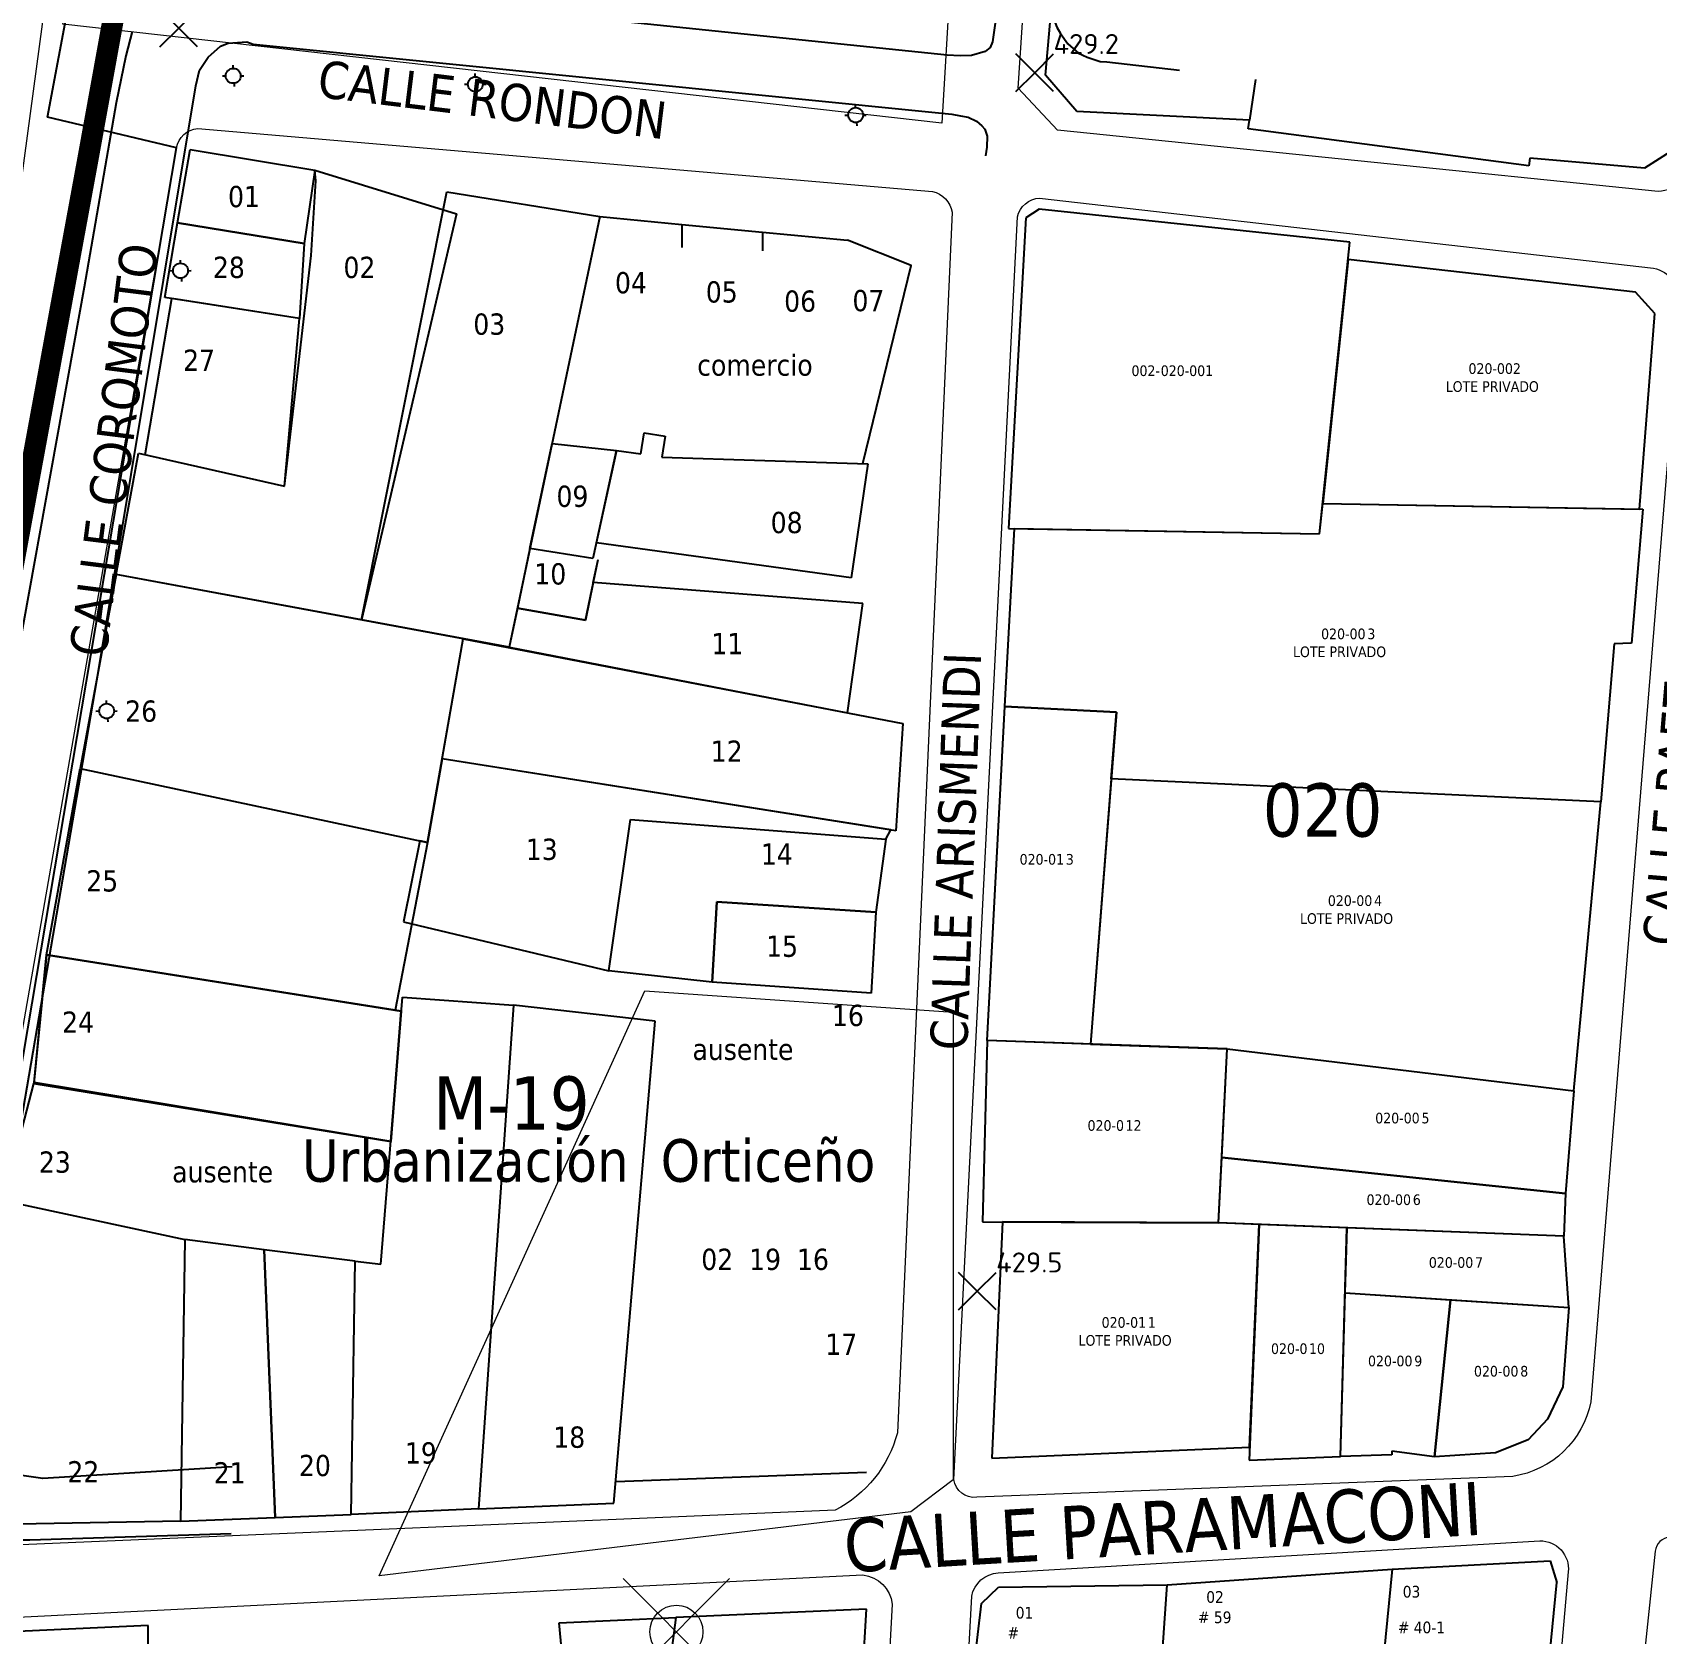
# Model space of a CAD drawing. Header units: metres. Extents: x 2 to 659295185, y -28 to 1124222152.
# Drawn here: x 658621.4 to 658774.2, y 1124353.5 to 1124504.1 of the extents above; entities that cross this region are included whole.
import ezdxf

# ---------------------------------------------------------------- set-up
doc = ezdxf.new("R2010")
doc.units = ezdxf.units.M
doc.header["$MEASUREMENT"] = 0
doc.header["$PDMODE"] = 35
doc.header["$PDSIZE"] = 5
doc.linetypes.add('ACAD_ISO10W100', pattern=[18.5, 12, -3, 0.5, -3])
doc.layers.get('0').update_dxf_attribs({"linetype": 'CONTINUOUS'})
for name, color, linetype in [('CALLES', 1, 'CONTINUOUS'), ('CARRET-PAV', 10, 'CONTINUOUS'), ('CERCA', 7, 'CONTINUOUS'), ('CURVAS', 2, 'CONTINUOUS'), ('MANZANA', 30, 'CONTINUOUS'), ('Numero de manzana', 6, 'CONTINUOUS'), ('PARCELA SL', 1, 'CONTINUOUS'), ('Parcelas', 140, 'CONTINUOUS'), ('POSTE', 2, 'CONTINUOUS'), ('PUNTO-ELEV', 7, 'CONTINUOUS'), ('texto', 255, 'CONTINUOUS'), ('ZONA-URBANA', 7, 'CONTINUOUS')]:
    doc.layers.add(name, color=color, linetype=linetype)
doc.layers.add('Canal Drenaje Existente', color=162, linetype='CONTINUOUS', lineweight=20)
doc.layers.add('MANZANA URBA', color=30, linetype='ACAD_ISO10W100', lineweight=80)
doc.styles.add('SIMPLEX', font='SIMPLEX', dxfattribs={"width": 1.33})
doc.styles.get("Standard").update_dxf_attribs({"font": 'tahoma.ttf'})

# ---------------------------------------------------------------- blocks, each defined once
blk = doc.blocks.new('SPOTX')
for points in [[(-0.707, -0.707), (0, 0), (0.707, 0.707)], [(0.707, -0.707), (0, 0), (-0.707, 0.707)]]:
    blk.add_lwpolyline(points)
blk = doc.blocks.new('POSTES')
at = {"layer": 'POSTE', "elevation": 431.35}
for points in [[(657805.97, 1127519.6), (657806.27, 1127519.61)], [(657806.94, 1127520.61), (657806.94, 1127520.31)], [(657807.68, 1127519.6), (657807.98, 1127519.61)], [(657807.07, 1127518.89), (657807.08, 1127518.59)]]:
    blk.add_lwpolyline(points, dxfattribs=at)
at = {"layer": 'POSTE', "color": 2}
blk.add_circle((657806.98, 1127519.6, 425.07), 0.7, dxfattribs=at)

msp = doc.modelspace()

# ---------------------------------------------------------------- linework, layer by layer
at = {"layer": 'Canal Drenaje Existente', "color": 5, "elevation": 433.2399, "flags": 128}
msp.add_lwpolyline([(658639.1013, 1124629.7632), (658607.7871, 1124396.8391)], dxfattribs=at)
at = {"layer": 'CARRET-PAV', "linetype": 'Continuous'}
for points, elevation in [([(658731.6295, 1124650.52), (658729.8025, 1124650.647), (658728.2728, 1124650.4299), (658727.2213, 1124650.1675), (658726.5378, 1124649.4329), (658726.3801, 1124648.8557), (658726.2105, 1124647.557), (658719.1685, 1124534.668), (658717.0085, 1124507.406), (658717.1943, 1124506.008), (658717.746, 1124504.6102), (658718.0975, 1124504.014), (658718.7645, 1124503.043), (658719.7831, 1124502.1534), (658720.5795, 1124501.776), (658721.8202, 1124501.391), (658722.4365, 1124501.345), (658729.2685, 1124500.574)], 436.7121), ([(658712.0274, 1124505.6552), (658711.7035, 1124503.221), (658711.4688, 1124502.7083), (658710.99, 1124502.3101), (658709.7133, 1124501.9517), (658708.6335, 1124501.903), (658707.4115, 1124501.97), (658641.6595, 1124508.804)], 433.2496), ([(658630.7865, 1124504.197), (658630.1785, 1124501.911), (658629.2665, 1124497.492), (658626.2535, 1124480.164), (658608.6306, 1124382.755)], 433.2496), ([(658619.1995, 1124395.105), (658627.6385, 1124444.263), (658636.7685, 1124499.086), (658637.1265, 1124500.571), (658637.9155, 1124501.773), (658639.0907, 1124502.8162), (658639.8225, 1124503.099), (658641.554, 1124503.226), (658642.1698, 1124503.0211), (658707.8725, 1124496.419), (658708.6736, 1124496.2708), (658709.4083, 1124496.1333), (658710.189, 1124495.7667), (658710.6827, 1124495.3334), (658710.9782, 1124495.0074), (658711.1992, 1124494.3459), (658711.1533, 1124493.3375), (658711.0245, 1124492.495)], 436.3114), ([(658640.1835, 1124369.24), (658622.3685, 1124368.142), (658620.3966, 1124368.4205)], 436.3114), ([(658603.6345, 1124292.045), (658613.9355, 1124358.377), (658614.4695, 1124359.55), (658615.3667, 1124360.6867), (658616.4045, 1124361.5779), (658618.138, 1124362.1209), (658619.1832, 1124362.3708), (658621.168, 1124362.3708), (658640.0975, 1124362.955)], 436.3114)]:
    msp.add_lwpolyline(points, dxfattribs=dict(at, elevation=elevation))
at = {"layer": 'CERCA', "linetype": 'Continuous', "elevation": 433.4742}
msp.add_lwpolyline([(658490.973, 1124362.915), (658565.6915, 1124374.556), (658597.9476, 1124378.8677), (658603.0609, 1124379.5565), (658605.3092, 1124381.6346), (658605.7685, 1124383.4692), (658620.7505, 1124459.137), (658631.1915, 1124517.957), (658645.0415, 1124594.069), (658653.8255, 1124642.386), (658662.5475, 1124694.316), (658671.3891, 1124743.4855)], dxfattribs=at)
at = {"layer": 'CURVAS', "lineweight": 0}
msp.add_lwpolyline([(658708, 1124412), (658708, 1124368), (658704, 1124365), (658654, 1124359), (658679, 1124414), (658708, 1124412)], dxfattribs=at)
at = {"layer": 'MANZANA', "lineweight": -2}
for p, q in [((658622.8318, 1124496.1346), (658680.352, 1124804.4821)), ((658612.8355, 1124362.3438), (658634.9593, 1124493.2489))]:
    msp.add_line(p, q, dxfattribs=at)
at = {"layer": 'MANZANA', "linetype": 'Continuous', "lineweight": 15}
msp.add_lwpolyline([(658661.743, 1124702.503), (658716.686, 1124696.055), (658715.034, 1124650.602), (658690.1007, 1124653.1599), (658689.8771, 1124648.1346), (658715.16, 1124645.393), (658712.607, 1124591.595), (658706.931, 1124495.57), (658624.273, 1124504.879), (658661.743, 1124702.503)], dxfattribs=at)
for points in [[(658777.4528, 1124492.2606, -0.39583811), (658774.29, 1124489.1666), (658717.814, 1124494.934), (658714.101, 1124498.873), (658723.5356, 1124641.9489, -0.29875184), (658725.4452, 1124643.5675), (658747.933, 1124641.339), (658785.7919, 1124635.2479, -0.31263984), (658788.8218, 1124630.9632), (658777.418, 1124491.8361)], [(658634.9593, 1124493.2489, -0.34697594), (658636.9571, 1124495.0774), (658706.0452, 1124489.1601, -0.29591031), (658707.9031, 1124487.1958), (658702.7418, 1124372.4429, -0.21515195), (658696.8801, 1124365.1627), (658618.877, 1124361.8241, -0.39037173), (658615.2983, 1124364.971), (658614.679, 1124372.201), (658615.049, 1124379.451), (658634.968, 1124493.2987)], [(658716.12, 1124488.5426), (658773.8472, 1124481.9373, -0.35693612), (658776.4012, 1124478.8283), (658767.9545, 1124375.3546, -0.3152231), (658760.629, 1124368.334), (658710.2043, 1124366.3686, -0.40258586), (658708.0441, 1124368.0288), (658714.0323, 1124486.7725, -0.33544644), (658716.12, 1124488.5426)], [(658913.9787, 1124269.0543, 0.36255694), (658914.4123, 1124270.3414), (658909.809, 1124286.121), (658907.045, 1124293.486), (658885.2804, 1124368.2508, 0.41096429), (658883.8112, 1124369.2844), (658775.3896, 1124362.6177, 0.37470685), (658774.0112, 1124361.2979), (658769.962, 1124322.812), (658759.9265, 1124208.1526, 0.2661707), (658760.7242, 1124207.0503), (658765.982, 1124206.4032), (658816.385, 1124234.622), (658828.96, 1124240.168), (658862.9307, 1124251.003), (658862.9307, 1124251.003), (658862.9307, 1124251.003), (658848.6211, 1124311.3468), (658852.1811, 1124311.3296), (658866.4336, 1124252.1459), (658913.9787, 1124269.0543)], [(658614.994, 1124354.835), (658699.5086, 1124359.066, -0.3572263), (658702.2481, 1124356.3152), (658695.6206, 1124233.9907, -0.3749159), (658693.8128, 1124231.9567, 0.03057356), (658649.1246, 1124228.1419), (658609.381, 1124225.1411), (658592.9088, 1124224.8104, -0.52660435), (658591.6505, 1124226.2607), (658612.1625, 1124352.0502, -0.37878904), (658614.994, 1124354.835)]]:
    msp.add_lwpolyline(points, format="xyb", dxfattribs=at)
msp.add_lwpolyline([(658712.2341, 1124359.2568), (658763.1652, 1124362.2755, -0.44993728), (658765.8383, 1124359.3619), (658758.594, 1124277.012), (658751.4187, 1124198.2483, -0.26621027), (658750.559, 1124196.8996), (658704.4148, 1124170.0648, -0.55317941), (658699.7814, 1124174.1387), (658709.7358, 1124357.0577, -0.34991754)], format="xyb", close=True, dxfattribs=at)
at = {"layer": 'MANZANA URBA', "const_width": 2, "elevation": 433.2399}
msp.add_lwpolyline([(658595.5369, 1124661.6871), (658658.69, 1124671.3487), (658647.9628, 1124610.1377), (658626.6129, 1124492.1628), (658612.1273, 1124413.3758)], dxfattribs=at)
at = {"layer": 'PARCELA SL', "color": 1, "linetype": 'Continuous', "ltscale": 50}
for p, q in [((658674.7582, 1124486.7909), (658682.4834, 1124486.0572)), ((658682.4834, 1124486.0572), (658690.0494, 1124485.3387)), ((658690.0494, 1124485.3387), (658698.0633, 1124484.5775)), ((658632.0166, 1124464.3973), (658634.5029, 1124479.0884)), ((658618.6662, 1124394.2801), (658621.5465, 1124405.2896))]:
    msp.add_line(p, q, dxfattribs=at)
at = {"layer": 'PARCELA SL', "color": 1, "linetype": 'Continuous'}
for p, q in [((658682.4834, 1124486.0572), (658682.4834, 1124483.9036)), ((658690.0494, 1124485.3387), (658690.0494, 1124483.5612))]:
    msp.add_line(p, q, dxfattribs=at)
at = {"layer": 'PARCELA SL', "color": 1, "linetype": 'Continuous', "ltscale": 30}
for p, q in [((658749.2658, 1124359.611), (658764.1244, 1124360.4095)), ((658764.1244, 1124360.4095), (658764.7581, 1124358.355)), ((658710.6478, 1124356.3681), (658712.248, 1124357.9069)), ((658712.248, 1124357.9069), (658728.1161, 1124358.1519)), ((658762.3129, 1124333.4347), (658764.7581, 1124358.355)), ((658707.4958, 1124329.6935), (658710.6478, 1124356.3681))]:
    msp.add_line(p, q, dxfattribs=at)
at = {"layer": 'PARCELA SL', "color": 1, "linetype": 'Continuous', "ltscale": 50}
msp.add_lwpolyline([(658699.497, 1124463.575), (658704.0314, 1124482.2113), (658698.0633, 1124484.5775)], dxfattribs=at)
at = {"layer": 'Parcelas', "lineweight": -2}
for p, q in [((658716.673, 1124500.0832), (658718.1722, 1124517.4787)), ((658719.6252, 1124496.687), (658716.673, 1124500.0832)), ((658736.4205, 1124499.698), (658735.8549, 1124495.8748)), ((658735.8549, 1124495.8748), (658719.6252, 1124496.687)), ((658634.9593, 1124493.2489), (658622.8318, 1124496.1346)), ((658735.732, 1124495.0439), (658735.8549, 1124495.8748)), ((658762.1137, 1124491.5656), (658735.732, 1124495.0439)), ((658635.0472, 1124486.209), (658636.2235, 1124493.1095)), ((658636.2235, 1124493.1095), (658647.9651, 1124491.1745)), ((658762.2131, 1124492.2989), (658762.1137, 1124491.5656)), ((658773.0121, 1124491.3568), (658762.2131, 1124492.2989)), ((658775.4163, 1124492.8685), (658773.0121, 1124491.3568)), ((658647.9651, 1124491.1745), (658646.9469, 1124484.249)), ((658648.0411, 1124490.1585), (658647.9651, 1124491.1745)), ((658647.9651, 1124491.1745), (658661.2904, 1124487.0466)), ((658647.6014, 1124483.1223), (658648.0411, 1124490.1585)), ((658652.3594, 1124448.8673), (658660.3849, 1124489.1149)), ((658660.3849, 1124489.1149), (658674.7582, 1124486.7909)), ((658716.0677, 1124487.504), (658714.8271, 1124486.6816)), ((658745.3011, 1124484.3785), (658716.0677, 1124487.504)), ((658633.8508, 1124479.1903), (658635.0472, 1124486.209)), ((658646.9469, 1124484.249), (658635.0472, 1124486.209)), ((658635.0472, 1124486.209), (658646.9469, 1124484.249)), ((658661.2904, 1124487.0466), (658652.3594, 1124448.8673)), ((658674.7582, 1124486.7909), (658666.2336, 1124446.2985)), ((658714.8271, 1124486.6816), (658713.2056, 1124457.4766)), ((658742.4512, 1124456.9662), (658745.3011, 1124484.3785)), ((658645.101, 1124461.4541), (658647.6014, 1124483.1223)), ((658646.9469, 1124484.249), (658646.5072, 1124477.2127)), ((658745.1321, 1124482.7537), (658742.7467, 1124459.8089)), ((658772.1598, 1124479.6964), (658745.1321, 1124482.7537)), ((658646.5072, 1124477.2127), (658633.8508, 1124479.1903)), ((658646.5072, 1124477.2127), (658634.5029, 1124479.0884)), ((658773.9824, 1124477.6774), (658772.1598, 1124479.6964)), ((658645.101, 1124461.4541), (658646.5072, 1124477.2127)), ((658772.5324, 1124459.2945), (658773.9824, 1124477.6774)), ((658678.6126, 1124464.4977), (658678.9342, 1124466.4717)), ((658678.9342, 1124466.4717), (658680.9081, 1124466.1502)), ((658680.9081, 1124466.1502), (658680.5866, 1124464.1762)), ((658629.262, 1124453.1437), (658631.3725, 1124464.5422)), ((658631.3725, 1124464.5422), (658645.101, 1124461.4541)), ((658631.3725, 1124464.5422), (658645.101, 1124461.4541)), ((658668.1886, 1124455.585), (658670.2693, 1124465.4683)), ((658670.2693, 1124465.4683), (658676.3324, 1124464.7986)), ((658676.3324, 1124464.7986), (658674.1134, 1124454.6377)), ((658674.4335, 1124456.1035), (658676.3324, 1124464.7986)), ((658676.3324, 1124464.7986), (658678.6126, 1124464.4977)), ((658680.5866, 1124464.1762), (658699.9568, 1124463.5604)), ((658699.9568, 1124463.5604), (658698.4, 1124452.8227)), ((658742.4512, 1124456.9662), (658742.7467, 1124459.8089)), ((658742.7467, 1124459.8089), (658772.8323, 1124459.2893)), ((658742.7467, 1124459.8089), (658772.5324, 1124459.2945)), ((658772.8323, 1124459.2893), (658771.7909, 1124446.6923)), ((658712.8597, 1124440.7212), (658713.7476, 1124457.4671)), ((658713.2056, 1124457.4766), (658742.4512, 1124456.9662)), ((658713.7476, 1124457.4671), (658742.4512, 1124456.9662)), ((658668.1886, 1124455.585), (658667.0103, 1124449.9877)), ((658674.1134, 1124454.6377), (658668.1886, 1124455.585)), ((658698.4, 1124452.8227), (658674.4335, 1124456.1035)), ((658673.3988, 1124448.8446), (658674.5972, 1124454.5603)), ((658674.1417, 1124452.3876), (658674.5972, 1124454.5603)), ((658629.262, 1124453.1437), (658625.8847, 1124434.9037)), ((658652.3594, 1124448.8673), (658629.262, 1124453.1437)), ((658661.9072, 1124447.0995), (658629.262, 1124453.1437)), ((658674.1417, 1124452.3876), (658673.3988, 1124448.8446)), ((658699.486, 1124450.4274), (658674.1417, 1124452.3876)), ((658667.0103, 1124449.9877), (658666.2336, 1124446.2985)), ((658667.0103, 1124449.9877), (658673.3988, 1124448.8446)), ((658673.3988, 1124448.8446), (658667.0103, 1124449.9877)), ((658698.0407, 1124440.1283), (658699.486, 1124450.4274)), ((658666.2336, 1124446.2985), (658652.3594, 1124448.8673)), ((658658.5531, 1124427.9511), (658661.9072, 1124447.0995)), ((658659.9282, 1124435.8016), (658661.9072, 1124447.0995)), ((658661.9072, 1124447.0995), (658703.2448, 1124439.1242)), ((658666.2336, 1124446.2985), (658698.0407, 1124440.1283)), ((658770.1397, 1124446.62), (658768.912, 1124431.7707)), ((658771.7909, 1124446.6923), (658770.1397, 1124446.62)), ((658711.1949, 1124409.3253), (658712.8597, 1124440.7212)), ((658723.3464, 1124440.1943), (658712.8597, 1124440.7212)), ((658712.8597, 1124440.7212), (658723.3464, 1124440.1943)), ((658723.3464, 1124440.1943), (658720.8892, 1124408.9909)), ((658722.8518, 1124433.9138), (658723.3464, 1124440.1943)), ((658703.2448, 1124439.1242), (658702.5865, 1124429.0457)), ((658659.9282, 1124435.8016), (658658.5531, 1124427.9511)), ((658702.1421, 1124429.1161), (658659.9282, 1124435.8016)), ((658702.5865, 1124429.0457), (658659.9282, 1124435.8016)), ((658622.7374, 1124417.3842), (658625.8847, 1124434.9037)), ((658625.8847, 1124434.9037), (658658.5531, 1124427.9511)), ((658625.8847, 1124434.9037), (658658.5531, 1124427.9511)), ((658722.8518, 1124433.9138), (658720.8892, 1124408.9909)), ((658768.912, 1124431.7707), (658722.8518, 1124433.9138)), ((658768.912, 1124431.7707), (658722.8518, 1124433.9138)), ((658766.3722, 1124404.5891), (658768.912, 1124431.7707)), ((658675.5958, 1124415.8615), (658677.6317, 1124430.0966)), ((658675.5958, 1124415.8615), (658677.6317, 1124430.0966)), ((658677.6317, 1124430.0966), (658701.66, 1124428.2399)), ((658677.6317, 1124430.0966), (658701.66, 1124428.2399)), ((658658.5531, 1124427.9511), (658655.5236, 1124412.159)), ((658657.8391, 1124428.103), (658656.2926, 1124420.4885)), ((658658.5531, 1124427.9511), (658657.8391, 1124428.103)), ((658701.66, 1124428.2399), (658700.7137, 1124421.3748)), ((658701.66, 1124428.2399), (658702.1421, 1124429.1161)), ((658685.3205, 1124414.8227), (658685.7668, 1124422.3695)), ((658685.7668, 1124422.3695), (658685.3205, 1124414.8227)), ((658685.7668, 1124422.3695), (658700.7137, 1124421.3748)), ((658700.7137, 1124421.3748), (658685.7668, 1124422.3695)), ((658656.2926, 1124420.4885), (658675.5958, 1124415.8615)), ((658700.7137, 1124421.3748), (658700.2633, 1124413.7682)), ((658622.7374, 1124417.3842), (658621.5465, 1124405.2896)), ((658621.5583, 1124405.3618), (658622.7374, 1124417.3842)), ((658656.0865, 1124412.0693), (658622.7374, 1124417.3842)), ((658655.5236, 1124412.159), (658622.7374, 1124417.3842)), ((658622.7374, 1124417.3842), (658656.0865, 1124412.0693)), ((658685.3205, 1124414.8227), (658675.5958, 1124415.8615)), ((658700.2633, 1124413.7682), (658685.3205, 1124414.8227)), ((658654.182, 1124388.297), (658656.192, 1124413.3866)), ((658656.192, 1124413.3866), (658666.6357, 1124412.6451)), ((658666.6357, 1124412.6451), (658663.35, 1124365.2789)), ((658666.6357, 1124412.6451), (658663.35, 1124365.2789)), ((658679.9508, 1124411.1387), (658666.6357, 1124412.6451)), ((658655.1067, 1124399.8385), (658656.0865, 1124412.0693)), ((658656.0865, 1124412.0693), (658655.1067, 1124399.8385)), ((658676.088, 1124365.8331), (658679.9508, 1124411.1387)), ((658711.1949, 1124409.3253), (658710.7497, 1124392.2811)), ((658720.8892, 1124408.9909), (658711.1949, 1124409.3253)), ((658733.7615, 1124408.547), (658711.1949, 1124409.3253)), ((658720.8892, 1124408.9909), (658733.7615, 1124408.547)), ((658732.9494, 1124392.1671), (658733.7615, 1124408.547)), ((658733.2549, 1124398.3295), (658733.7615, 1124408.547)), ((658733.7615, 1124408.547), (658766.3722, 1124404.5891)), ((658733.7615, 1124408.547), (658766.3722, 1124404.5891)), ((658621.5465, 1124405.2896), (658655.1067, 1124399.8385)), ((658655.1067, 1124399.8385), (658621.5583, 1124405.3618)), ((658766.3722, 1124404.5891), (658765.5868, 1124394.931)), ((658732.9494, 1124392.1671), (658733.2549, 1124398.3295)), ((658765.5868, 1124394.931), (658733.2549, 1124398.3295)), ((658733.2549, 1124398.3295), (658765.5868, 1124394.931)), ((658618.6662, 1124394.2801), (658635.7381, 1124390.619)), ((658765.5868, 1124394.931), (658765.426, 1124390.9342)), ((658710.7497, 1124392.2811), (658732.9494, 1124392.1671)), ((658712.6355, 1124392.2714), (658711.618, 1124370.0547)), ((658732.9494, 1124392.1671), (658712.6355, 1124392.2714)), ((658736.7635, 1124392.0223), (658732.9494, 1124392.1671)), ((658765.426, 1124390.9342), (658732.9494, 1124392.1671)), ((658736.7635, 1124392.0223), (658735.8153, 1124369.8726)), ((658735.8666, 1124371.0715), (658736.7635, 1124392.0223)), ((658745.0158, 1124391.7058), (658736.7635, 1124392.0223)), ((658744.4092, 1124370.1979), (658745.0158, 1124391.7058)), ((658745.0172, 1124391.709), (658744.8298, 1124385.6018)), ((658765.426, 1124390.9342), (658745.0172, 1124391.709)), ((658635.7381, 1124390.619), (658635.3139, 1124364.1224)), ((658635.7381, 1124390.619), (658635.3139, 1124364.1224)), ((658643.184, 1124389.6401), (658635.7381, 1124390.619)), ((658644.2271, 1124364.4717), (658643.184, 1124389.6401)), ((658651.7467, 1124388.5642), (658643.184, 1124389.6401)), ((658643.184, 1124389.6401), (658644.2271, 1124364.4717)), ((658765.8739, 1124384.211), (658765.426, 1124390.9342)), ((658651.3614, 1124364.7574), (658651.7467, 1124388.5642)), ((658651.3614, 1124364.7574), (658651.7467, 1124388.5642)), ((658651.7467, 1124388.5642), (658654.182, 1124388.297)), ((658744.4092, 1124370.1979), (658744.8436, 1124385.6018)), ((658744.8298, 1124385.6018), (658765.8739, 1124384.211)), ((658744.8436, 1124385.6018), (658754.7587, 1124384.9456)), ((658753.2508, 1124370.1693), (658754.7589, 1124384.9456)), ((658754.7587, 1124384.9456), (658753.2508, 1124370.1693)), ((658754.7589, 1124384.9456), (658765.8739, 1124384.211)), ((658765.8739, 1124384.211), (658765.3334, 1124376.7505)), ((658765.3334, 1124376.7505), (658763.8764, 1124373.7007)), ((658763.8764, 1124373.7007), (658762.0561, 1124371.7749)), ((658762.0561, 1124371.7749), (658758.9874, 1124370.5611)), ((658711.618, 1124370.0547), (658735.8666, 1124371.0715)), ((658735.8153, 1124369.8726), (658744.4092, 1124370.1979)), ((658749.2369, 1124370.3474), (658744.4092, 1124370.1979)), ((658749.2479, 1124370.7072), (658749.2369, 1124370.3474)), ((658753.2508, 1124370.1693), (658749.2479, 1124370.7072)), ((658758.9874, 1124370.5611), (658753.2508, 1124370.1693)), ((658699.8413, 1124368.7099), (658676.2579, 1124367.8258)), ((658663.35, 1124365.2789), (658651.3614, 1124364.7574)), ((658663.35, 1124365.2789), (658676.088, 1124365.8331)), ((658635.3139, 1124364.1224), (658620.0464, 1124363.8483)), ((658635.3139, 1124364.1224), (658644.2271, 1124364.4717)), ((658644.2271, 1124364.4717), (658651.3614, 1124364.7574)), ((658728.1161, 1124358.1519), (658749.2658, 1124359.611)), ((658728.1161, 1124358.1519), (658749.2658, 1124359.611)), ((658749.2658, 1124359.611), (658747.2268, 1124338.861)), ((658725.9878, 1124327.3754), (658728.1161, 1124358.1519)), ((658670.9522, 1124354.5652), (658681.9012, 1124355.057)), ((658671.3558, 1124350.2287), (658670.9522, 1124354.5652)), ((658681.9012, 1124355.057), (658676.9882, 1124316.2669)), ((658681.9012, 1124355.057), (658678.3677, 1124327.2808)), ((658699.8331, 1124355.8624), (658681.9012, 1124355.057)), ((658698.0297, 1124325.3156), (658699.8331, 1124355.8624)), ((658632.2754, 1124354.2993), (658615.0436, 1124353.5059)), ((658632.2754, 1124329.9655), (658632.2754, 1124354.2993))]:
    msp.add_line(p, q, dxfattribs=at)
at = {"layer": 'texto', "lineweight": 0}
msp.add_point((658681.9622, 1124353.7211), dxfattribs=at)

# ---------------------------------------------------------------- block references
at = {"layer": 'POSTE', "linetype": 'Continuous'}
for p in [(833.3005, -3019.5712, 10.982), (856.0767, -3020.3589, 11.4121), (891.8417, -3023.2629, 10.8159), (828.3467, -3037.8999, 11.0211), (821.3997, -3079.3029, 10.982)]:
    msp.add_blockref('POSTES', p, dxfattribs=at)
at = {"layer": 'PUNTO-ELEV', "linetype": 'Continuous', "xscale": 2.5, "yscale": 2.5, "zscale": 2.5}
for p in [(658635.1595, 1124504.515, 435.8617), (658715.6565, 1124500.323, 436.0181), (658710.2615, 1124385.752, 436.2332)]:
    msp.add_blockref('SPOTX', p, dxfattribs=at)

# ---------------------------------------------------------------- texts
at = {"layer": 'CALLES', "color": 0}
for s, height, rotation, p in [('CALLE RONDON', 3.5, 353.023491, (658648.0962, 1124498.0675)), ('CALLE COROMOTO', 3.5001, 82.801849, (658628.3246, 1124445.2587)), ('CALLE ARISMENDI', 3.5, 87.973991, (658709.3064, 1124408.3573)), ('CALLE PAEZ', 3.5, 85.201841, (658776.3048, 1124418.1131)), ('CALLE PARAMACONI', 5, 3.393848, (658697.854, 1124359.2997))]:
    msp.add_text(s, height=height, rotation=rotation, dxfattribs=at).set_placement(p)
at = {"layer": 'Numero de manzana', "lineweight": -2}
for s, p in [('020', (658737.0976, 1124428.5003)), ('M-19', (658659.0843, 1124400.9456))]:
    msp.add_text(s, height=5, dxfattribs=at).set_placement(p)
at = {"layer": 'Parcelas', "lineweight": -2}
for s, height, p in [('01', 2, (658639.7969, 1124487.6822)), ('28', 2, (658638.3761, 1124481.0238)), ('02', 2, (658650.653, 1124481.0193)), ('04', 2, (658676.1861, 1124479.5792)), ('05', 2, (658684.7292, 1124478.7133)), ('06', 2, (658692.096, 1124477.8475)), ('07', 2, (658698.5172, 1124477.8988)), ('03', 2, (658662.8634, 1124475.6854)), ('27', 2, (658635.5727, 1124472.286)), ('comercio', 2, (658683.9196, 1124471.8353)), ('002-', 1, (658724.7596, 1124471.8049)), ('020-001', 1, (658727.5117, 1124471.8049)), ('020-002', 1, (658756.4507, 1124472.0027)), ('LOTE PRIVADO', 1, (658754.3085, 1124470.3152)), ('09', 2, (658670.6854, 1124459.4984)), ('08', 2, (658690.828, 1124457.0317)), ('10', 2, (658668.6007, 1124452.2005)), ('11', 2, (658685.2535, 1124445.6447)), ('020-00', 1, (658742.5905, 1124447.057)), ('3', 1, (658746.9404, 1124447.057)), ('LOTE PRIVADO', 1, (658739.9488, 1124445.3726)), ('26', 2, (658630.126, 1124439.295)), ('12', 2, (658685.1894, 1124435.5267)), ('13', 2, (658667.7942, 1124426.3002)), ('14', 2, (658689.9045, 1124425.8505)), ('020-01', 1, (658714.2382, 1124425.8583)), ('3', 1, (658718.5882, 1124425.8583)), ('25', 2, (658626.4619, 1124423.3337)), ('020-00', 1, (658743.2261, 1124421.9726)), ('4', 1, (658747.5761, 1124421.9726)), ('LOTE PRIVADO', 1, (658740.6063, 1124420.2882)), ('15', 2, (658690.3998, 1124417.1919)), ('16', 2, (658696.5903, 1124410.6817)), ('24', 2, (658624.1892, 1124410.0461)), ('ausente', 2, (658683.4761, 1124407.4937)), ('020-0', 1, (658720.6271, 1124400.8329)), ('12', 1, (658724.2001, 1124400.8329)), ('020-00', 1, (658747.6817, 1124401.5315)), ('5', 1, (658752.0317, 1124401.5315)), ('23', 2, (658622.0113, 1124396.8922)), ('ausente', 2, (658634.5473, 1124395.9792)), ('020-00', 1, (658746.8662, 1124393.8544)), ('6', 1, (658751.2162, 1124393.8544)), ('020-00', 1, (658752.7219, 1124387.9479)), ('7', 1, (658757.0718, 1124387.9479)), ('020-01', 1, (658721.9512, 1124382.3125)), ('1', 1, (658726.3011, 1124382.3125)), ('17', 2, (658695.9711, 1124379.7647)), ('LOTE PRIVADO', 1, (658719.7771, 1124380.625)), ('020-0', 1, (658737.8795, 1124379.8448)), ('10', 1, (658741.4525, 1124379.8448)), ('020-00', 1, (658747.0009, 1124378.6875)), ('9', 1, (658751.3508, 1124378.6875)), ('020-00', 1, (658756.9672, 1124377.7239)), ('8', 1, (658761.3171, 1124377.7239)), ('18', 2, (658670.3867, 1124371.0257)), ('19', 2, (658656.4281, 1124369.5422)), ('22', 2, (658624.6877, 1124367.768)), ('20', 2, (658646.467, 1124368.3614)), ('21', 2, (658638.4483, 1124367.6691)), ('02', 1.1, (658731.7884, 1124356.4454)), ('03', 1.1, (658750.2678, 1124356.9431)), ('01', 1.1, (658713.8743, 1124354.9642)), ('# 59', 1.1, (658731.0124, 1124354.537)), ('# 40-1', 1.1, (658749.803, 1124353.5838)), ('#', 1.1, (658713.0983, 1124353.078))]:
    msp.add_text(s, height=height, dxfattribs=at).set_placement(p)
at = {"layer": 'Parcelas', "color": 30, "lineweight": -2, "true_color": 0xf8991e}
msp.add_text('02  19  16', height=2, dxfattribs=at).set_placement((658684.2999, 1124387.7472))
at = {"layer": 'PUNTO-ELEV', "linetype": 'Continuous', "style": 'SIMPLEX'}
for s, p in [('429.2', (658717.4243, 1124502.0908, 436.0181)), ('429.5', (658712.0293, 1124387.5198, 436.2332))]:
    msp.add_text(s, height=1.875, dxfattribs=at).set_placement(p)
at = {"layer": 'ZONA-URBANA'}
msp.add_text('Urbanización  Orticeño', height=4, dxfattribs=at).set_placement((658646.747, 1124396.0427, 437.8994))

doc.saveas('drawing.dxf')
